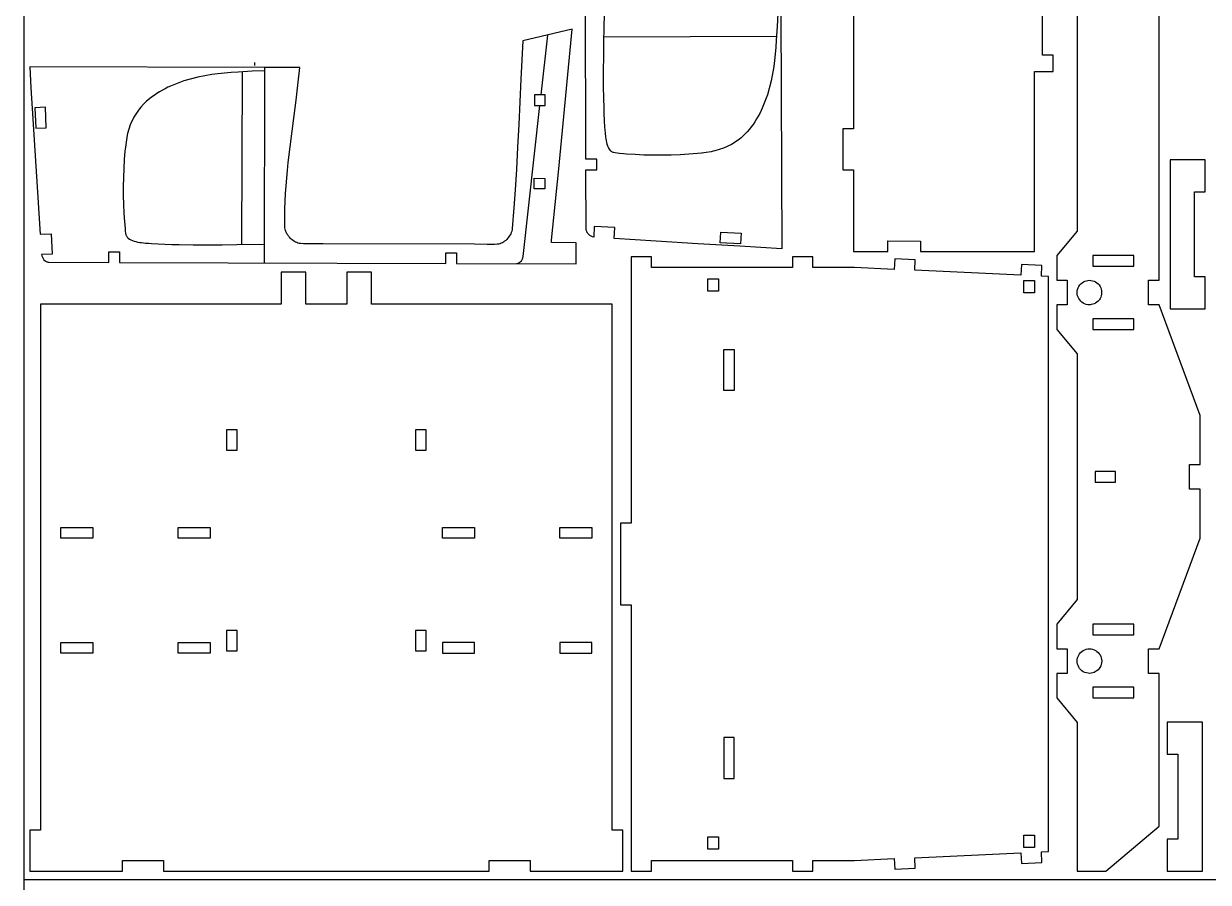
# Model space of a CAD drawing. Extents: x 169 to 749, y 15 to 895.
# Drawn here: x 168.7 to 458, y 454.3 to 664 of the extents above; entities that cross this region are included whole.
import ezdxf

# ---------------------------------------------------------------- set-up
doc = ezdxf.new("R2010")
doc.units = 0
doc.layers.get('0').update_dxf_attribs({"linetype": 'CONTINUOUS'})

msp = doc.modelspace()

# ---------------------------------------------------------------- linework, layer by layer
at = {"color": 0}
for p, q in [((168.703243, 895.036023), (168.703243, 15.036023)), ((168.703243, 455.036023), (748.703243, 455.036023))]:
    msp.add_line(p, q, dxfattribs=at)
at = {"color": 4}
for p, q in [((425.929854, 757.036291), (425.929854, 613.347191)), ((371.308612, 723.11886), (371.308712, 638.32476)), ((306.000943, 630.926342), (305.765043, 697.836342)), ((445.928354, 601.347991), (445.928354, 691.576991)), ((417.454412, 656.32286), (417.445512, 676.72276)), ((353.588943, 666.448042), (353.782343, 609.054042)), ((302.655245, 662.62721), (290.539745, 659.80661)), ((299.338345, 628.52301), (302.655245, 662.62721)), ((290.539745, 659.80661), (290.100289, 650.407557)), ((420.050912, 656.32526), (417.454412, 656.32286)), ((420.059712, 652.32566), (420.050912, 656.32526)), ((227.600345, 653.28231), (170.206345, 653.47571)), ((170.206345, 653.47571), (170.486693, 648.354013)), ((236.097845, 653.25371), (227.600345, 653.28231)), ((235.645445, 648.94571), (236.097845, 653.25371)), ((415.500212, 652.32396), (420.059712, 652.32566)), ((415.502512, 608.32706), (415.500212, 652.32396)), ((170.486693, 648.354013), (170.781207, 643.24019)), ((235.205195, 645.29847), (235.645445, 648.94571)), ((290.100289, 650.407557), (289.577545, 639.401085)), ((234.72705, 641.560168), (235.205195, 645.29847)), ((170.781207, 643.24019), (171.403695, 633.026072)), ((234.236293, 637.758877), (234.72705, 641.560168)), ((289.577545, 639.401085), (289.29571, 633.80185)), ((233.758207, 633.922672), (234.236293, 637.758877)), ((368.708812, 638.32486), (368.708712, 628.32556)), ((371.308712, 638.32476), (368.708812, 638.32486)), ((233.318077, 630.079629), (233.758207, 633.922672)), ((289.29571, 633.80185), (289.005976, 628.4089)), ((171.403695, 633.026072), (172.055732, 622.813174)), ((308.615743, 630.926342), (306.000943, 630.926342)), ((308.615743, 628.318042), (308.615743, 630.926342)), ((457.20142, 630.764578), (448.60162, 630.764578)), ((448.60162, 630.764578), (448.60162, 594.364278)), ((457.20142, 622.964478), (457.20142, 630.764578)), ((232.941184, 626.257821), (233.120145, 628.164316)), ((233.120145, 628.164316), (233.318077, 630.079629)), ((289.005976, 628.4089), (288.712652, 623.424949)), ((297.606045, 611.14181), (299.338345, 628.52301)), ((306.050043, 613.729642), (306.000943, 628.318042)), ((306.000943, 628.318042), (308.615743, 628.318042)), ((368.708712, 628.32556), (371.308712, 628.32546)), ((371.308712, 628.32546), (371.308712, 608.32686)), ((232.784353, 624.363653), (232.941184, 626.257821)), ((172.055732, 622.813174), (172.719245, 612.58131)), ((232.549723, 620.626339), (232.652812, 622.485323)), ((232.652812, 622.485323), (232.784353, 624.363653)), ((288.712652, 623.424949), (288.420045, 619.05271)), ((454.60142, 622.964478), (457.20142, 622.964478)), ((454.60142, 602.164378), (454.60142, 622.964478)), ((232.478245, 618.79021), (232.549723, 620.626339)), ((288.420045, 619.05271), (288.007745, 613.98091)), ((232.431945, 616.235322), (232.452714, 617.757458)), ((232.444326, 614.74343), (232.431945, 616.235322)), ((232.452714, 617.757458), (232.478245, 618.79021)), ((232.471819, 614.171209), (232.444326, 614.74343)), ((232.518245, 613.80141), (232.471819, 614.171209)), ((232.597717, 613.51765), (232.518245, 613.80141)), ((232.704001, 613.233908), (232.597717, 613.51765)), ((232.83521, 612.952113), (232.704001, 613.233908)), ((287.864477, 613.335593), (287.753222, 613.01756)), ((287.949873, 613.657396), (287.864477, 613.335593)), ((288.007745, 613.98091), (287.949873, 613.657396)), ((306.071765, 613.553446), (306.050043, 613.729642)), ((306.111741, 613.382824), (306.071765, 613.553446)), ((306.168754, 613.218325), (306.111741, 613.382824)), ((306.241584, 613.060498), (306.168754, 613.218325)), ((308.023543, 614.479342), (307.905543, 611.886842)), ((313.009943, 614.251342), (308.023543, 614.479342)), ((312.887943, 611.566942), (313.009943, 614.251342)), ((425.929854, 613.347191), (420.930254, 607.347591)), ((172.719245, 612.58131), (175.403645, 612.70331)), ((175.403645, 612.70331), (175.631645, 607.71691)), ((232.989454, 612.674196), (232.83521, 612.952113)), ((233.164848, 612.402085), (232.989454, 612.674196)), ((233.359502, 612.137712), (233.164848, 612.402085)), ((233.571531, 611.883006), (233.359502, 612.137712)), ((233.799045, 611.639897), (233.571531, 611.883006)), ((234.040158, 611.410315), (233.799045, 611.639897)), ((234.292981, 611.19619), (234.040158, 611.410315)), ((234.555628, 610.999452), (234.292981, 611.19619)), ((234.82621, 610.82203), (234.555628, 610.999452)), ((235.102841, 610.665855), (234.82621, 610.82203)), ((235.383632, 610.532857), (235.102841, 610.665855)), ((235.666696, 610.424965), (235.383632, 610.532857)), ((235.950145, 610.34411), (235.666696, 610.424965)), ((236.355873, 610.292943), (235.950145, 610.34411)), ((285.298489, 610.357633), (285.006683, 610.245637)), ((285.584399, 610.498136), (285.298489, 610.357633)), ((285.86275, 610.665085), (285.584399, 610.498136)), ((286.131877, 610.856418), (285.86275, 610.665085)), ((286.390117, 611.070074), (286.131877, 610.856418)), ((286.635807, 611.303992), (286.390117, 611.070074)), ((286.867282, 611.55611), (286.635807, 611.303992)), ((287.08288, 611.824367), (286.867282, 611.55611)), ((287.280937, 612.106702), (287.08288, 611.824367)), ((287.459788, 612.401053), (287.280937, 612.106702)), ((287.617771, 612.70536), (287.459788, 612.401053)), ((287.753222, 613.01756), (287.617771, 612.70536)), ((297.615745, 610.52141), (297.606045, 611.14181)), ((303.606445, 610.50131), (297.615745, 610.52141)), ((303.577145, 605.31231), (303.606445, 610.50131)), ((306.329012, 612.909893), (306.241584, 613.060498)), ((306.429819, 612.767057), (306.329012, 612.909893)), ((306.666693, 612.506892), (306.429819, 612.767057)), ((306.942455, 612.284396), (306.666693, 612.506892)), ((307.247353, 612.103961), (306.942455, 612.284396)), ((307.571633, 611.969979), (307.247353, 612.103961)), ((307.905543, 611.886842), (307.571633, 611.969979)), ((323.119765, 610.90343), (312.887943, 611.566942)), ((333.332668, 610.251392), (323.119765, 610.90343)), ((379.675212, 608.33316), (379.675212, 610.93296)), ((379.675212, 610.93296), (387.681812, 610.92686)), ((387.681812, 610.92686), (387.681812, 608.32706)), ((175.631645, 607.71691), (173.039145, 607.59891)), ((173.039145, 607.59891), (173.122282, 607.264999)), ((189.470345, 605.69431), (189.470345, 608.30911)), ((189.470345, 608.30911), (192.078645, 608.30911)), ((192.078645, 608.30911), (192.078645, 605.69431)), ((237.017276, 610.256115), (236.355873, 610.292943)), ((238.78382, 610.215847), (237.017276, 610.256115)), ((241.828845, 610.20151), (238.78382, 610.215847)), ((278.776245, 610.15071), (241.828845, 610.20151)), ((271.778445, 605.41361), (271.778445, 608.02831)), ((271.778445, 608.02831), (274.386645, 608.02831)), ((274.386645, 608.02831), (274.386645, 605.41351)), ((281.868282, 610.103085), (278.776245, 610.15071)), ((283.651868, 610.102475), (281.868282, 610.103085)), ((284.313257, 610.123352), (283.651868, 610.102475)), ((284.710645, 610.16421), (284.313257, 610.123352)), ((285.006683, 610.245637), (284.710645, 610.16421)), ((343.546809, 609.628905), (333.332668, 610.251392)), ((348.660642, 609.334391), (343.546809, 609.628905)), ((353.782343, 609.054042), (348.660642, 609.334391)), ((371.308712, 608.32686), (379.675212, 608.33316)), ((387.681812, 608.32706), (415.502512, 608.32706)), ((173.122282, 607.264999), (173.256264, 606.940719)), ((173.256264, 606.940719), (173.436699, 606.635822)), ((173.436699, 606.635822), (173.659195, 606.36006)), ((173.659195, 606.36006), (173.91936, 606.123185)), ((173.91936, 606.123185), (174.062195, 606.022378)), ((174.062195, 606.022378), (174.212801, 605.93495)), ((174.212801, 605.93495), (174.370628, 605.862121)), ((174.370628, 605.862121), (174.535127, 605.805108)), ((174.535127, 605.805108), (174.705749, 605.765131)), ((174.705749, 605.765131), (174.881945, 605.74341)), ((174.881945, 605.74341), (189.470345, 605.69431)), ((192.078645, 605.69431), (271.778445, 605.41361)), ((274.386645, 605.41351), (303.577145, 605.31231)), ((322.00102, 607.051991), (317.00132, 607.051991)), ((317.00132, 607.051991), (317.00132, 542.056991)), ((322.00102, 604.452191), (322.00102, 607.051991)), ((361.39912, 607.051991), (356.39952, 607.051991)), ((356.39952, 607.051991), (356.39952, 604.452191)), ((361.39912, 604.452191), (361.39912, 607.051991)), ((381.40742, 606.596691), (381.28622, 603.999691)), ((386.40182, 606.363491), (381.40742, 606.596691)), ((386.28052, 603.766491), (386.40182, 606.363491)), ((412.31692, 605.153191), (412.19562, 602.556291)), ((417.31082, 604.919991), (412.31692, 605.153191)), ((417.18952, 602.322991), (417.31082, 604.919991)), ((420.930254, 607.347591), (420.930254, 601.347991)), ((237.601045, 603.303591), (231.601445, 603.303591)), ((231.601445, 603.303591), (231.601445, 595.504191)), ((237.601045, 595.504191), (237.601045, 603.303591)), ((253.599845, 603.303591), (247.600245, 603.303591)), ((247.600245, 603.303591), (247.600245, 595.504191)), ((253.599845, 595.504191), (253.599845, 603.303591)), ((356.39952, 604.452191), (322.00102, 604.452191)), ((371.59722, 604.452191), (361.39912, 604.452191)), ((381.28622, 603.999691), (371.59722, 604.452191)), ((412.19562, 602.556291), (386.28052, 603.766491)), ((418.91952, 602.242491), (417.18952, 602.322991)), ((418.91942, 461.875391), (418.91952, 602.242491)), ((457.20142, 602.164378), (454.60142, 602.164378)), ((457.20142, 594.364278), (457.20142, 602.164378)), ((420.930254, 601.347991), (423.530154, 601.347991)), ((423.530154, 601.347991), (423.530154, 595.348491)), ((443.328654, 595.348491), (443.328654, 601.347991)), ((443.328654, 601.347991), (445.928354, 601.347991)), ((231.601445, 595.504191), (172.806145, 595.504191)), ((172.806145, 595.504191), (172.806145, 467.062691)), ((247.600245, 595.504191), (237.601045, 595.504191)), ((312.395545, 595.504191), (253.599845, 595.504191)), ((312.395545, 467.062691), (312.395545, 595.504191)), ((423.530154, 595.348491), (420.930254, 595.348491)), ((420.930254, 595.348491), (420.930254, 589.348991)), ((445.928354, 595.348491), (443.328654, 595.348491)), ((455.927654, 568.350491), (445.928354, 595.348491)), ((448.60162, 594.364278), (457.20142, 594.364278)), ((420.930254, 589.348991), (425.929854, 583.349391)), ((425.929854, 583.349391), (425.929854, 523.353991)), ((455.927654, 556.351491), (455.927654, 568.350491)), ((453.327754, 550.351891), (453.327754, 556.351491)), ((453.327754, 556.351491), (455.927654, 556.351491)), ((455.927654, 550.351891), (453.327754, 550.351891)), ((455.927654, 538.352791), (455.927654, 550.351891)), ((317.00132, 542.056991), (314.40162, 542.056991)), ((314.40162, 542.056991), (314.40162, 522.058491)), ((445.928354, 511.354791), (455.927654, 538.352791)), ((314.40162, 522.058491), (317.00132, 522.058491)), ((317.00132, 522.058491), (317.00132, 457.063491)), ((425.929854, 523.353991), (420.930254, 517.354391)), ((420.930254, 517.354391), (420.930254, 511.354791)), ((420.930254, 511.354791), (423.530154, 511.354791)), ((423.530154, 511.354791), (423.530154, 505.355291)), ((443.328654, 505.355291), (443.328654, 511.354791)), ((443.328654, 511.354791), (445.928354, 511.354791)), ((423.530154, 505.355291), (420.930254, 505.355291)), ((420.930254, 505.355291), (420.930254, 499.355791)), ((445.928354, 505.355291), (443.328654, 505.355291)), ((445.928354, 468.062691), (445.928354, 505.355291)), ((420.930254, 499.355791), (425.929854, 493.356191)), ((425.929854, 493.356191), (425.929854, 457.063491)), ((456.543253, 493.463691), (447.943353, 493.463691)), ((447.943353, 493.463691), (447.943353, 485.663691)), ((456.543253, 457.063491), (456.543253, 493.463691)), ((447.943353, 485.663691), (450.543453, 485.663691)), ((450.543453, 485.663691), (450.543453, 464.863591)), ((172.806145, 467.062691), (170.206345, 467.062691)), ((170.206345, 467.062691), (170.206345, 457.063491)), ((314.995345, 467.062691), (312.395545, 467.062691)), ((314.995345, 457.063491), (314.995345, 467.062691)), ((432.929354, 457.063491), (445.928354, 468.062691)), ((450.543453, 464.863591), (447.943353, 464.863591)), ((447.943353, 464.863591), (447.943353, 457.063491)), ((371.59722, 459.663191), (381.28632, 460.114391)), ((381.28632, 460.114391), (381.40722, 457.517291)), ((386.28052, 460.346891), (412.19542, 461.553791)), ((386.40152, 457.749891), (386.28052, 460.346891)), ((412.19542, 461.553791), (412.31632, 458.956791)), ((417.18982, 461.785891), (418.91942, 461.875391)), ((417.31082, 459.188891), (417.18982, 461.785891)), ((170.206345, 457.063491), (192.804645, 457.063491)), ((192.804645, 457.063491), (192.804645, 459.663391)), ((192.804645, 459.663391), (202.803845, 459.663391)), ((202.803845, 459.663391), (202.803845, 457.063491)), ((202.803845, 457.063491), (282.397845, 457.063491)), ((282.397845, 457.063491), (282.397845, 459.663391)), ((282.397845, 459.663391), (292.397045, 459.663391)), ((292.397045, 459.663391), (292.397045, 457.063491)), ((292.397045, 457.063491), (314.995345, 457.063491)), ((317.00132, 457.063491), (322.00102, 457.063491)), ((322.00102, 457.063491), (322.00102, 459.663191)), ((322.00102, 459.663191), (356.39952, 459.663191)), ((356.39952, 459.663191), (356.39952, 457.063491)), ((356.39952, 457.063491), (361.39912, 457.063491)), ((361.39912, 457.063491), (361.39912, 459.663191)), ((361.39912, 459.663191), (371.59722, 459.663191)), ((381.40722, 457.517291), (386.40152, 457.749891)), ((412.31632, 458.956791), (417.31082, 459.188891)), ((425.929854, 457.063491), (432.929354, 457.063491)), ((447.943353, 457.063491), (456.543253, 457.063491))]:
    msp.add_line(p, q, dxfattribs=at)
at = {"color": 3}
for p, q in [((310.367201, 659.558703), (310.483643, 666.369642)), ((352.823443, 666.445442), (352.666403, 663.333466)), ((352.666403, 663.333466), (352.472818, 659.949605)), ((310.320812, 656.044422), (310.367201, 659.558703)), ((310.390243, 660.798242), (352.539043, 660.940242)), ((352.472818, 659.949605), (352.352918, 658.244625)), ((352.352918, 658.244625), (352.212596, 656.578362)), ((310.296706, 652.502805), (310.320812, 656.044422)), ((352.048092, 654.986381), (351.855643, 653.504242)), ((352.212596, 656.578362), (352.048092, 654.986381)), ((211.182845, 650.92631), (207.794645, 650.01301)), ((214.656545, 651.54901), (211.182845, 650.92631)), ((216.138683, 651.741459), (214.656545, 651.54901)), ((217.730665, 651.905963), (216.138683, 651.741459)), ((219.396927, 652.046284), (217.730665, 651.905963)), ((221.101907, 652.166185), (219.396927, 652.046284)), ((224.485768, 652.359769), (221.101907, 652.166185)), ((221.950545, 610.08361), (222.092545, 652.23241)), ((227.597745, 652.51681), (224.485768, 652.359769)), ((227.506345, 605.56611), (227.597745, 652.51681)), ((310.305679, 648.967754), (310.296706, 652.502805)), ((351.855643, 653.504242), (351.232843, 650.030542)), ((203.250625, 648.117361), (202.565553, 647.742044)), ((203.906641, 648.452687), (203.250625, 648.117361)), ((204.513545, 648.73701), (203.906641, 648.452687)), ((207.794645, 650.01301), (204.513545, 648.73701)), ((310.358529, 645.473175), (310.305679, 648.967754)), ((351.232843, 650.030542), (350.319643, 646.642342)), ((198.721859, 645.047175), (197.985782, 644.32366)), ((199.406345, 645.65101), (198.721859, 645.047175)), ((199.935844, 646.061103), (199.406345, 645.65101)), ((200.536571, 646.486265), (199.935844, 646.061103)), ((201.18847, 646.915483), (200.536571, 646.486265)), ((201.871482, 647.337747), (201.18847, 646.915483)), ((202.565553, 647.742044), (201.871482, 647.337747)), ((310.404782, 643.751657), (310.358529, 645.473175)), ((350.319643, 646.642342), (349.043543, 643.361242)), ((196.710345, 642.86161), (195.626245, 641.18451)), ((196.977155, 643.202123), (196.710345, 642.86161)), ((197.285987, 643.566469), (196.977155, 643.202123)), ((197.985782, 644.32366), (197.285987, 643.566469)), ((294.668945, 643.98571), (290.553545, 607.12111)), ((310.466052, 642.05297), (310.404782, 643.751657)), ((348.759254, 642.754338), (348.423953, 642.098322)), ((349.043543, 643.361242), (348.759254, 642.754338)), ((194.741045, 639.29121), (194.071745, 637.16091)), ((195.626245, 641.18451), (194.741045, 639.29121)), ((310.543689, 640.381352), (310.466052, 642.05297)), ((310.639043, 638.741042), (310.543689, 640.381352)), ((346.792896, 639.384269), (346.367736, 638.783542)), ((347.222112, 640.036167), (346.792896, 639.384269)), ((347.644368, 640.71918), (347.222112, 640.036167)), ((348.048653, 641.41325), (347.644368, 640.71918)), ((348.423953, 642.098322), (348.048653, 641.41325)), ((193.976057, 636.729921), (193.879839, 636.218715)), ((194.071745, 637.16091), (193.976057, 636.729921)), ((310.678582, 638.071429), (310.639043, 638.741042)), ((310.735156, 637.25695), (310.678582, 638.071429)), ((310.82741, 636.356308), (310.735156, 637.25695)), ((310.892745, 635.89202), (310.82741, 636.356308)), ((344.630293, 636.83348), (343.873103, 636.133684)), ((345.353809, 637.569556), (344.630293, 636.83348)), ((345.957643, 638.254042), (345.353809, 637.569556)), ((346.367736, 638.783542), (345.957643, 638.254042)), ((193.538326, 633.876711), (193.427645, 632.88091)), ((193.695545, 635.056647), (193.538326, 633.876711)), ((193.879839, 636.218715), (193.695545, 635.056647)), ((310.973993, 635.428205), (310.892745, 635.89202)), ((311.073485, 634.9722), (310.973993, 635.428205)), ((311.193551, 634.531344), (311.073485, 634.9722)), ((311.336523, 634.112974), (311.193551, 634.531344)), ((311.504731, 633.724428), (311.336523, 634.112974)), ((311.700506, 633.373044), (311.504731, 633.724428)), ((339.597843, 633.588742), (337.467543, 632.919442)), ((341.491143, 634.473942), (339.597843, 633.588742)), ((343.168243, 635.558042), (341.491143, 634.473942)), ((343.508756, 635.824852), (343.168243, 635.558042)), ((343.873103, 636.133684), (343.508756, 635.824852)), ((193.254915, 630.805544), (193.128993, 628.659375)), ((193.427645, 632.88091), (193.254915, 630.805544)), ((311.926179, 633.06616), (311.700506, 633.373044)), ((312.050956, 632.931698), (311.926179, 633.06616)), ((312.184081, 632.811113), (312.050956, 632.931698)), ((312.325847, 632.705322), (312.184081, 632.811113)), ((312.476543, 632.615242), (312.325847, 632.705322)), ((312.596998, 632.563704), (312.476543, 632.615242)), ((312.752646, 632.515804), (312.596998, 632.563704)), ((313.150225, 632.430403), (312.752646, 632.515804)), ((313.630688, 632.358013), (313.150225, 632.430403)), ((314.155443, 632.297605), (313.630688, 632.358013)), ((315.183462, 632.208625), (314.155443, 632.297605)), ((315.925543, 632.155242), (315.183462, 632.208625)), ((318.000253, 632.018649), (315.925543, 632.155242)), ((320.145953, 631.923625), (318.000253, 632.018649)), ((322.33901, 631.871044), (320.145953, 631.923625)), ((324.555793, 631.86178), (322.33901, 631.871044)), ((326.77267, 631.896704), (324.555793, 631.86178)), ((328.966009, 631.976691), (326.77267, 631.896704)), ((331.112177, 632.102612), (328.966009, 631.976691)), ((333.187543, 632.275342), (331.112177, 632.102612)), ((334.183345, 632.386023), (333.187543, 632.275342)), ((335.363281, 632.543242), (334.183345, 632.386023)), ((336.525348, 632.727536), (335.363281, 632.543242)), ((337.036555, 632.823754), (336.525348, 632.727536)), ((337.467543, 632.919442), (337.036555, 632.823754)), ((193.128993, 628.659375), (193.049007, 626.466037)), ((193.049007, 626.466037), (193.014082, 624.24916)), ((193.014082, 624.24916), (193.023347, 622.032377)), ((193.023347, 622.032377), (193.075928, 619.839319)), ((193.075928, 619.839319), (193.170951, 617.69362)), ((193.170951, 617.69362), (193.307545, 615.61891)), ((193.307545, 615.61891), (193.360928, 614.876829)), ((193.360928, 614.876829), (193.449907, 613.84881)), ((193.449907, 613.84881), (193.510315, 613.324054)), ((193.510315, 613.324054), (193.582706, 612.843591)), ((193.582706, 612.843591), (193.668106, 612.446012)), ((193.668106, 612.446012), (193.716007, 612.290364)), ((193.716007, 612.290364), (193.767545, 612.16991)), ((193.767545, 612.16991), (193.857625, 612.019213)), ((193.857625, 612.019213), (193.963416, 611.877448)), ((193.963416, 611.877448), (194.084001, 611.744323)), ((194.084001, 611.744323), (194.218463, 611.619546)), ((194.218463, 611.619546), (194.525347, 611.393873)), ((194.525347, 611.393873), (194.876731, 611.198097)), ((194.876731, 611.198097), (195.265277, 611.029889)), ((195.265277, 611.029889), (195.683647, 610.886918)), ((195.683647, 610.886918), (196.124503, 610.766851)), ((196.124503, 610.766851), (196.580507, 610.66736)), ((196.580507, 610.66736), (197.044322, 610.586112)), ((197.044322, 610.586112), (197.50861, 610.520777)), ((197.50861, 610.520777), (198.409253, 610.428522)), ((198.409253, 610.428522), (199.223732, 610.371949)), ((199.223732, 610.371949), (199.893345, 610.33241)), ((199.893345, 610.33241), (201.533655, 610.237056)), ((201.533655, 610.237056), (203.205272, 610.159418)), ((203.205272, 610.159418), (204.903959, 610.098148)), ((204.903959, 610.098148), (206.625478, 610.051896)), ((206.625478, 610.051896), (210.120057, 609.999046)), ((210.120057, 609.999046), (213.655107, 609.990072)), ((213.655107, 609.990072), (217.196725, 610.014178)), ((217.196725, 610.014178), (220.711006, 610.060568)), ((220.711006, 610.060568), (227.521945, 610.17701)), ((289.347448, 605.460039), (289.008245, 605.37091)), ((289.643448, 605.586258), (289.347448, 605.460039)), ((289.896984, 605.749544), (289.643448, 605.586258)), ((290.108795, 605.949872), (289.896984, 605.749544)), ((290.279618, 606.187217), (290.108795, 605.949872)), ((290.410192, 606.461555), (290.279618, 606.187217)), ((290.501255, 606.772861), (290.410192, 606.461555)), ((290.553545, 607.12111), (290.501255, 606.772861))]:
    msp.add_line(p, q, dxfattribs=at)
at = {"color": 7}
for p, q in [((296.592445, 661.21571), (294.959045, 646.58321)), ((225.140831, 653.785368), (225.143431, 654.551968)), ((227.597745, 652.51681), (227.600345, 653.28231)), ((293.430645, 646.58831), (293.421845, 643.98921)), ((296.026345, 646.57951), (293.430645, 646.58831)), ((296.017845, 643.98201), (296.026345, 646.57951)), ((173.993845, 643.56781), (171.400645, 643.44951)), ((171.400645, 643.44951), (171.628145, 638.46221)), ((174.221445, 638.58081), (173.993845, 643.56781)), ((293.421845, 643.98921), (294.668945, 643.98571)), ((294.668945, 643.98571), (296.017845, 643.98201)), ((171.628145, 638.46221), (174.221445, 638.58081)), ((293.357745, 623.63861), (293.366545, 626.23461)), ((293.366545, 626.23461), (295.962545, 626.22591)), ((295.962545, 626.22591), (295.953745, 623.62991)), ((295.953745, 623.62991), (293.357745, 623.63861)), ((338.768843, 610.475842), (338.887443, 613.069142)), ((343.756143, 610.248342), (338.768843, 610.475842)), ((338.887443, 613.069142), (343.874443, 612.841542)), ((343.874443, 612.841542), (343.756143, 610.248342)), ((439.728854, 607.347591), (429.729554, 607.347591)), ((429.729554, 607.347591), (429.729554, 604.747791)), ((429.729554, 604.747791), (439.728854, 604.747791)), ((439.728854, 604.747791), (439.728854, 607.347591)), ((335.76292, 598.654391), (335.76292, 601.654191)), ((335.76292, 601.654191), (338.36582, 601.654191)), ((338.36582, 601.654191), (338.36582, 598.654391)), ((412.87652, 598.308891), (412.87652, 601.308691)), ((412.87652, 601.308691), (415.47622, 601.308691)), ((415.47622, 601.308691), (415.47622, 598.308891)), ((425.952336, 598.69932), (426.022255, 599.087631)), ((426.022255, 599.087631), (426.147862, 599.472088)), ((426.147862, 599.472088), (426.331754, 599.848191)), ((426.331754, 599.848191), (426.56562, 600.195532)), ((426.56562, 600.195532), (426.835841, 600.496558)), ((426.835841, 600.496558), (427.137224, 600.751268)), ((427.137224, 600.751268), (427.464575, 600.959663)), ((427.464575, 600.959663), (427.812698, 601.121744)), ((427.812698, 601.121744), (428.176401, 601.237513)), ((428.176401, 601.237513), (428.550489, 601.30697)), ((428.550489, 601.30697), (428.929767, 601.330116)), ((428.929767, 601.330116), (429.309042, 601.306952)), ((429.309042, 601.306952), (429.683119, 601.237478)), ((429.683119, 601.237478), (430.046804, 601.121696)), ((430.046804, 601.121696), (430.394903, 600.959607)), ((430.394903, 600.959607), (430.722222, 600.75121)), ((430.722222, 600.75121), (431.023566, 600.496509)), ((431.023566, 600.496509), (431.293741, 600.195502)), ((431.293741, 600.195502), (431.527554, 599.848191)), ((431.527554, 599.848191), (431.694074, 599.503001)), ((431.694074, 599.503001), (431.813009, 599.132282)), ((431.813009, 599.132282), (431.884364, 598.744541)), ((338.36582, 598.654391), (335.76292, 598.654391)), ((415.47622, 598.308891), (412.87652, 598.308891)), ((425.935509, 598.311657), (425.952336, 598.69932)), ((425.969178, 597.929141), (425.935509, 598.311657)), ((426.050745, 597.556274), (425.969178, 597.929141)), ((426.177615, 597.197557), (426.050745, 597.556274)), ((426.347192, 596.857491), (426.177615, 597.197557)), ((426.556878, 596.540576), (426.347192, 596.857491)), ((426.804078, 596.251314), (426.556878, 596.540576)), ((427.086194, 595.994205), (426.804078, 596.251314)), ((427.400631, 595.77375), (427.086194, 595.994205)), ((430.733192, 595.984011), (430.429554, 595.750391)), ((431.023554, 596.229153), (430.733192, 595.984011)), ((431.291417, 596.509414), (431.023554, 596.229153)), ((431.414028, 596.670088), (431.291417, 596.509414)), ((431.527554, 596.848391), (431.414028, 596.670088)), ((431.694049, 597.19358), (431.527554, 596.848391)), ((431.812981, 597.5643), (431.694049, 597.19358)), ((431.884346, 597.952041), (431.812981, 597.5643)), ((431.908142, 598.348291), (431.884346, 597.952041)), ((431.884364, 598.744541), (431.908142, 598.348291)), ((427.744792, 595.594451), (427.400631, 595.77375)), ((428.11608, 595.460807), (427.744792, 595.594451)), ((428.5119, 595.37732), (428.11608, 595.460807)), ((428.929654, 595.348491), (428.5119, 595.37732)), ((429.140832, 595.357655), (428.929654, 595.348491)), ((429.341286, 595.3835), (429.140832, 595.357655)), ((429.717929, 595.475341), (429.341286, 595.3835)), ((430.075411, 595.604232), (429.717929, 595.475341)), ((430.429554, 595.750391), (430.075411, 595.604232)), ((439.728854, 591.948791), (429.729554, 591.948791)), ((429.729554, 591.948791), (429.729554, 589.348991)), ((439.728854, 589.348991), (439.728854, 591.948791)), ((429.729554, 589.348991), (439.728854, 589.348991)), ((339.62682, 574.454491), (339.62682, 584.453791)), ((339.62682, 584.453791), (342.21842, 584.453791)), ((342.21842, 584.453791), (342.21842, 574.454491)), ((342.21842, 574.454491), (339.62682, 574.454491)), ((220.802445, 564.813291), (218.202745, 564.813291)), ((218.202745, 564.813291), (218.202745, 559.813691)), ((220.802445, 559.813691), (220.802445, 564.813291)), ((266.999045, 564.813291), (264.399145, 564.813291)), ((264.399145, 564.813291), (264.399145, 559.813691)), ((266.999045, 559.813691), (266.999045, 564.813291)), ((218.202745, 559.813691), (220.802445, 559.813691)), ((264.399145, 559.813691), (266.999045, 559.813691)), ((430.329554, 554.651591), (430.329554, 552.051791)), ((435.329154, 554.651591), (430.329554, 554.651591)), ((435.329154, 552.051791), (435.329154, 554.651591)), ((430.329554, 552.051791), (435.329154, 552.051791)), ((177.805745, 538.349291), (177.805745, 540.949591)), ((177.805745, 540.949591), (185.605145, 540.949591)), ((185.605145, 540.949591), (185.605145, 538.349291)), ((206.403545, 538.349291), (206.403545, 540.949591)), ((206.403545, 540.949591), (214.202945, 540.949591)), ((214.202945, 540.949591), (214.202945, 538.349291)), ((270.998645, 538.349291), (270.998645, 540.949591)), ((270.998645, 540.949591), (278.798145, 540.949591)), ((278.798145, 540.949591), (278.798145, 538.349291)), ((299.596545, 538.349291), (299.596545, 540.949591)), ((299.596545, 540.949591), (307.395945, 540.949591)), ((307.395945, 540.949591), (307.395945, 538.349291)), ((185.605145, 538.349291), (177.805745, 538.349291)), ((214.202945, 538.349291), (206.403545, 538.349291)), ((278.798145, 538.349291), (270.998645, 538.349291)), ((307.395945, 538.349291), (299.596545, 538.349291)), ((220.802445, 515.816991), (218.202745, 515.816991)), ((218.202745, 515.816991), (218.202745, 510.817391)), ((220.802445, 510.817391), (220.802445, 515.816991)), ((266.999045, 515.816991), (264.399145, 515.816991)), ((264.399145, 515.816991), (264.399145, 510.817391)), ((266.999045, 510.817391), (266.999045, 515.816991)), ((439.728854, 517.354391), (429.729554, 517.354391)), ((429.729554, 517.354391), (429.729554, 514.754591)), ((439.728854, 514.754591), (439.728854, 517.354391)), ((177.805745, 510.322891), (177.805745, 512.923191)), ((177.805745, 512.923191), (185.605145, 512.923191)), ((185.605145, 512.923191), (185.605145, 510.322891)), ((206.403545, 510.322891), (206.403545, 512.923191)), ((206.403545, 512.923191), (214.202945, 512.923191)), ((214.202945, 512.923191), (214.202945, 510.322891)), ((278.798145, 512.923191), (270.998645, 512.923191)), ((270.998645, 512.923191), (270.998645, 510.322891)), ((278.798145, 510.322891), (278.798145, 512.923191)), ((307.395945, 512.923191), (299.596545, 512.923191)), ((299.596545, 512.923191), (299.596545, 510.322891)), ((307.395945, 510.322891), (307.395945, 512.923191)), ((429.729554, 514.754591), (439.728854, 514.754591)), ((185.605145, 510.322891), (177.805745, 510.322891)), ((214.202945, 510.322891), (206.403545, 510.322891)), ((218.202745, 510.817391), (220.802445, 510.817391)), ((264.399145, 510.817391), (266.999045, 510.817391)), ((270.998645, 510.322891), (278.798145, 510.322891)), ((299.596545, 510.322891), (307.395945, 510.322891)), ((425.970947, 508.734594), (426.04045, 509.108669)), ((426.04045, 509.108669), (426.156257, 509.472349)), ((426.156257, 509.472349), (426.318367, 509.820438)), ((426.318367, 509.820438), (426.526775, 510.147741)), ((426.526775, 510.147741), (426.781478, 510.449064)), ((426.781478, 510.449064), (427.082472, 510.719212)), ((427.082472, 510.719212), (427.429754, 510.952991)), ((427.429754, 510.952991), (427.774927, 511.119449)), ((427.774927, 511.119449), (428.145664, 511.238347)), ((428.145664, 511.238347), (428.533439, 511.309686)), ((428.533439, 511.309686), (428.929729, 511.333466)), ((428.929729, 511.333466), (429.32601, 511.309686)), ((429.32601, 511.309686), (429.713757, 511.238347)), ((429.713757, 511.238347), (430.084447, 511.119449)), ((430.084447, 511.119449), (430.429554, 510.952991)), ((430.429554, 510.952991), (430.607779, 510.839514)), ((430.607779, 510.839514), (430.768432, 510.71691)), ((430.768432, 510.71691), (431.048754, 510.448991)), ((431.048754, 510.448991), (431.293976, 510.158572)), ((431.293976, 510.158572), (431.527554, 509.854991)), ((431.527554, 509.854991), (431.673729, 509.500847)), ((431.673729, 509.500847), (431.802654, 509.143366)), ((431.802654, 509.143366), (431.894529, 508.766722)), ((425.947754, 508.355316), (425.970947, 508.734594)), ((425.970874, 507.976031), (425.947754, 508.355316)), ((426.040309, 507.601934), (425.970874, 507.976031)), ((426.156064, 507.23822), (426.040309, 507.601934)), ((426.318142, 506.890082), (426.156064, 507.23822)), ((426.526546, 506.562715), (426.318142, 506.890082)), ((426.781281, 506.261315), (426.526546, 506.562715)), ((427.082349, 505.991075), (426.781281, 506.261315)), ((431.0267, 506.22947), (430.737428, 505.982273)), ((431.283817, 506.511586), (431.0267, 506.22947)), ((431.504279, 506.826025), (431.283817, 506.511586)), ((431.683585, 507.170191), (431.504279, 506.826025)), ((431.817234, 507.541488), (431.683585, 507.170191)), ((431.900724, 507.93732), (431.817234, 507.541488)), ((431.894529, 508.766722), (431.920386, 508.566269)), ((431.929554, 508.355091), (431.900724, 507.93732)), ((431.920386, 508.566269), (431.929554, 508.355091)), ((427.429754, 505.757191), (427.082349, 505.991075)), ((427.805858, 505.573298), (427.429754, 505.757191)), ((428.190318, 505.447687), (427.805858, 505.573298)), ((428.578634, 505.377764), (428.190318, 505.447687)), ((428.966304, 505.360932), (428.578634, 505.377764)), ((429.348828, 505.394594), (428.966304, 505.360932)), ((429.721703, 505.476155), (429.348828, 505.394594)), ((430.080429, 505.60302), (429.721703, 505.476155)), ((430.420504, 505.772591), (430.080429, 505.60302)), ((430.737428, 505.982273), (430.420504, 505.772591)), ((439.728854, 501.955591), (429.729554, 501.955591)), ((429.729554, 501.955591), (429.729554, 499.355791)), ((439.728854, 499.355791), (439.728854, 501.955591)), ((429.729554, 499.355791), (439.728854, 499.355791)), ((342.21842, 489.660991), (339.61862, 489.660991)), ((339.61862, 489.660991), (339.61862, 479.661791)), ((342.21842, 479.661791), (342.21842, 489.660991)), ((339.61862, 479.661791), (342.21842, 479.661791)), ((412.87652, 462.806891), (412.87652, 465.806691)), ((412.87652, 465.806691), (415.47622, 465.806691)), ((415.47622, 465.806691), (415.47622, 462.806891)), ((335.76292, 465.460991), (338.36582, 465.460991)), ((335.76292, 462.461191), (335.76292, 465.460991)), ((338.36582, 465.460991), (338.36582, 462.461191)), ((415.47622, 462.806891), (412.87652, 462.806891)), ((338.36582, 462.461191), (335.76292, 462.461191))]:
    msp.add_line(p, q, dxfattribs=at)

doc.saveas('drawing.dxf')
